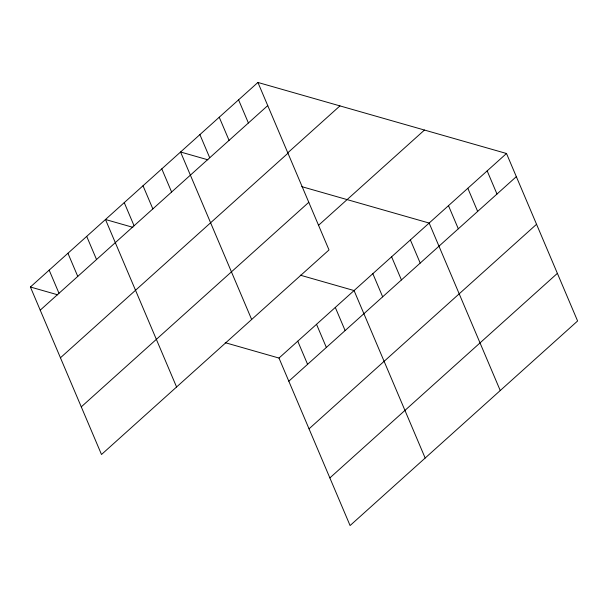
<?xml version="1.0" encoding="UTF-8"?>
<svg xmlns="http://www.w3.org/2000/svg" width="608" height="608" viewBox="0 0 608 608"><rect width="100%" height="100%" fill="white"/><g stroke="black" fill="none" stroke-linecap="round" stroke-linejoin="round"><path stroke-width="0.91" d="M257.914 82.452L329.012 249.941L101.498 454.503L30.4 287.006L257.914 82.452L506.502 153.497L577.6 320.994L350.086 525.548L278.988 358.059L225.211 342.684M40.227 310.156L267.74 105.594M287.455 153.094L339.948 105.898M60.443 357.785L287.956 153.231M81.274 406.866L308.788 202.312M318.615 225.226L424.468 130.051M278.988 358.059L506.502 153.497M288.815 381.201L516.329 176.647M309.031 428.838L536.545 224.284M329.87 477.911L557.384 273.357M207.906 159.813L180.561 152L251.659 319.496M301.743 186.633L429.149 223.052L500.247 390.541M132.825 227.316L105.48 219.503L176.578 387M300.291 275.181L354.069 290.556L425.167 458.044M30.4 287.006L57.745 294.819M487.168 170.886L496.987 194.036M467.826 188.275L477.652 211.424M448.491 205.664L458.31 228.806M410.377 239.924L420.204 263.074M391.613 256.804L401.432 279.946M372.841 273.676L382.668 296.826M335.297 307.428L345.124 330.577M238.572 99.841L248.398 122.983M316.532 324.307L326.352 347.449M219.237 117.222L229.064 140.372M297.76 341.179L307.587 364.329M199.895 134.611L209.722 157.761M161.789 168.872L171.616 192.022M143.017 185.752L152.844 208.901M124.252 202.631L134.072 225.773M86.708 236.383L96.535 259.525M67.936 253.255L77.763 276.404M49.172 270.134L58.991 293.276"/></g></svg>
